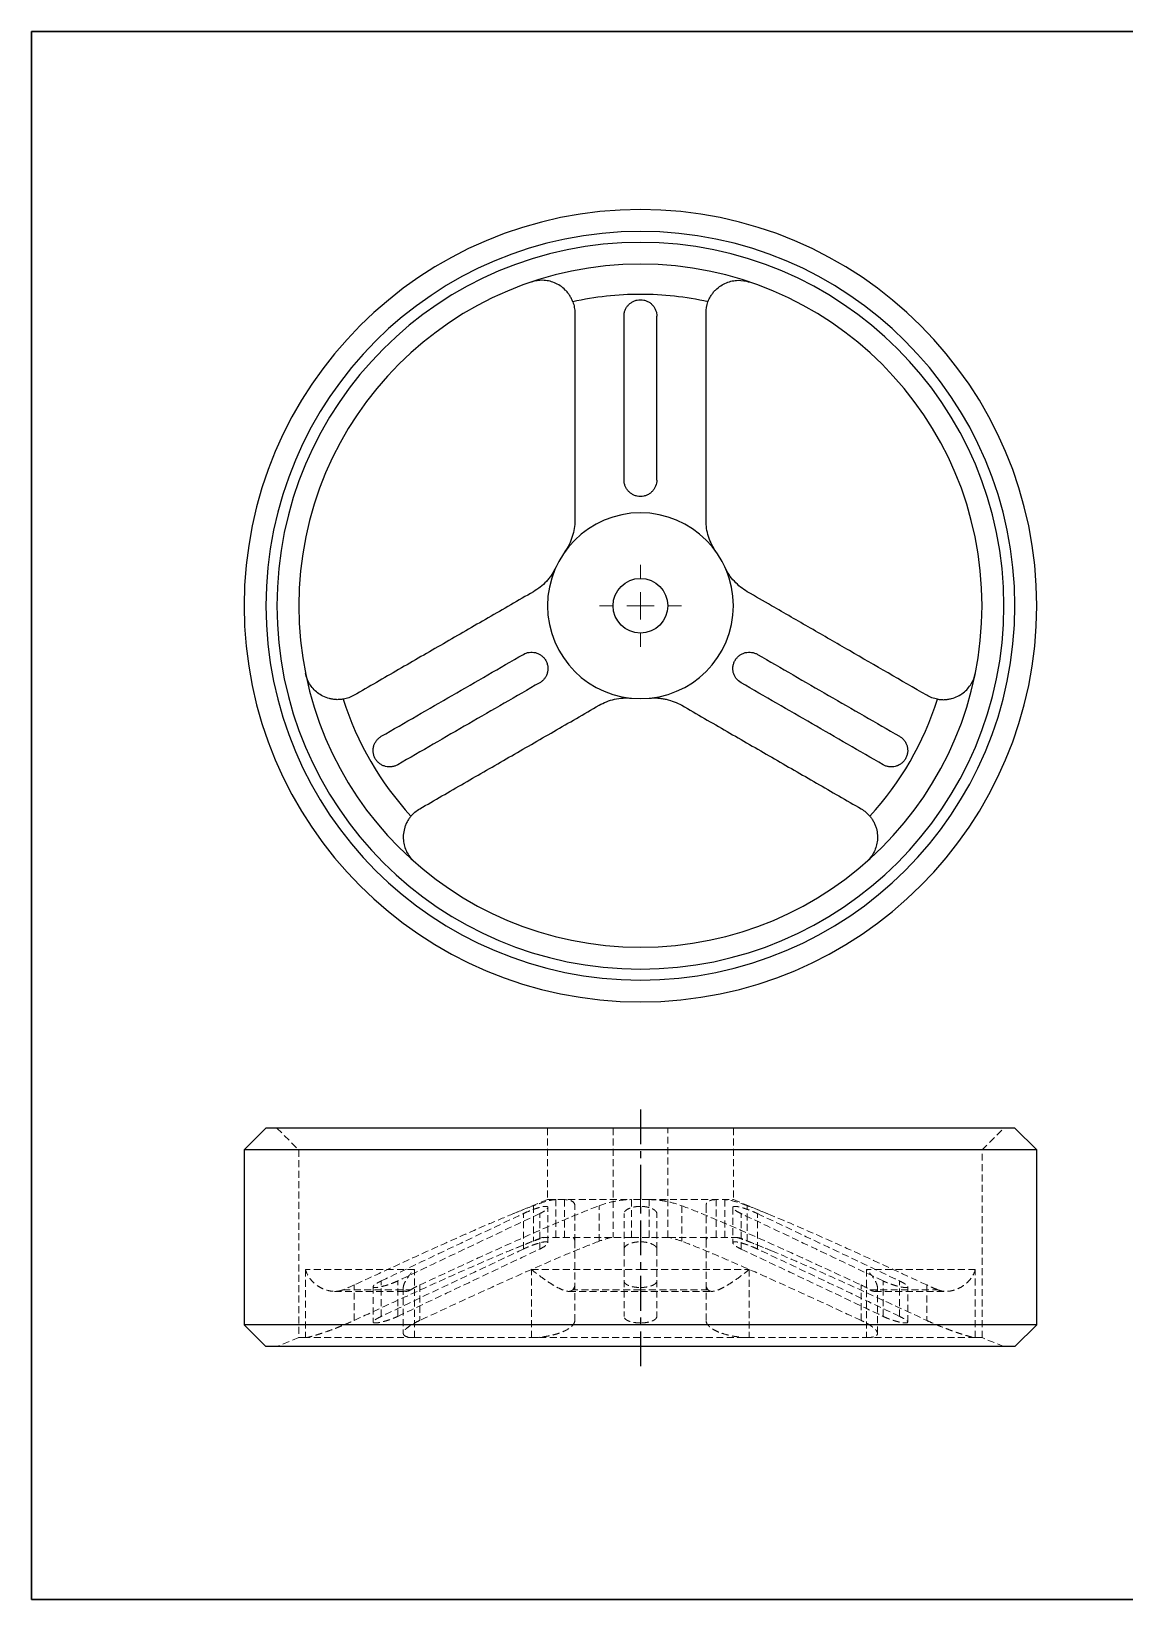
# Model space of a CAD drawing. Header units: millimetres. Extents: x 15 to 415, y 5 to 292.
# Drawn here: x 15 to 215, y 5 to 292 of the extents above; entities that cross this region are included whole.
import ezdxf

# ---------------------------------------------------------------- set-up
doc = ezdxf.new("R2010")
doc.units = ezdxf.units.MM
doc.linetypes.add('CENTER', pattern=[10.16, 6.35, -1.27, 1.27, -1.27])
doc.linetypes.add('HIDDEN', pattern=[1.905, 1.27, -0.635])

# ---------------------------------------------------------------- blocks, each defined once
blk = doc.blocks.new('SW_CENTERMARKSYMBOL_0')
at = {"color": 0, "linetype": 'Continuous', "lineweight": 0}
for p, q in [((0, 5), (0, 7.5)), ((-5, 0), (-7.5, 0)), ((0, 0), (-2.5, 0)), ((0, 0), (0, 2.5)), ((0, 0), (0, -2.5)), ((0, 0), (2.5, 0)), ((5, 0), (7.5, 0)), ((0, -5), (0, -7.5))]:
    blk.add_line(p, q, dxfattribs=at)

msp = doc.modelspace()

# ---------------------------------------------------------------- linework, layer by layer
at = {"color": 7, "linetype": 'Continuous', "lineweight": 30}
for p, q in [((15, 5), (15, 292)), ((15, 292), (415, 292)), ((415, 5), (15, 5))]:
    msp.add_line(p, q, dxfattribs=at)
at = {"linetype": 'CENTER'}
msp.add_line((126.42, 94.71), (126.42, 47.55), dxfattribs=at)
at = {"color": 7, "linetype": 'Continuous', "lineweight": 25}
for p, q in [((57.92, 91.3), (53.92, 87.3)), ((194.92, 91.3), (57.92, 91.3)), ((194.92, 91.3), (198.92, 87.3)), ((53.92, 87.3), (53.92, 55.3)), ((198.92, 87.3), (53.92, 87.3)), ((198.92, 55.3), (198.92, 87.3)), ((53.92, 55.3), (57.92, 51.3)), ((198.92, 55.3), (53.92, 55.3)), ((198.92, 55.3), (194.92, 51.3)), ((194.92, 51.3), (57.92, 51.3))]:
    msp.add_line(p, q, dxfattribs=at)
at = {"color": 7, "linetype": 'HIDDEN', "lineweight": 18}
for p, q in [((59.92, 91.3), (63.92, 87.3)), ((109.42, 91.3), (109.42, 78.2)), ((121.42, 91.3), (121.42, 71.3)), ((131.42, 71.3), (131.42, 91.3)), ((143.42, 91.3), (143.42, 78.2)), ((188.92, 87.3), (192.92, 91.3)), ((63.92, 87.3), (63.92, 52.95)), ((188.92, 52.95), (188.92, 87.3)), ((109.42, 78.2), (102.42, 75.32)), ((109.42, 78.2), (124.81, 78.2)), ((110.96, 71.3), (110.96, 78.2)), ((112.56, 78.2), (112.56, 71.3)), ((124.81, 78.2), (124.81, 71.3)), ((126.42, 78.2), (124.81, 78.2)), ((128.03, 78.2), (126.42, 78.2)), ((126.42, 78.2), (126.42, 76.97)), ((128.03, 78.2), (143.42, 78.2)), ((128.03, 71.3), (128.03, 78.2)), ((140.27, 71.3), (140.27, 78.2)), ((141.88, 78.2), (141.88, 71.3)), ((143.42, 78.2), (150.42, 75.32)), ((105, 69.16), (105, 75.65)), ((106.86, 77.08), (106.86, 70.59)), ((108, 69.16), (108, 75.65)), ((109.5, 70.28), (109.5, 76.77)), ((114.42, 70.59), (114.42, 77.08)), ((118.86, 70.59), (118.86, 77.08)), ((123.42, 69.16), (123.42, 75.65)), ((129.42, 69.16), (129.42, 75.65)), ((133.97, 77.08), (133.97, 70.59)), ((138.42, 77.08), (138.42, 70.59)), ((143.33, 76.77), (143.33, 70.28)), ((144.83, 69.16), (144.83, 75.65)), ((145.97, 70.59), (145.97, 77.08)), ((147.83, 69.16), (147.83, 75.65)), ((108.42, 71.3), (102.41, 68.83)), ((108.42, 71.3), (121.22, 71.3)), ((124.81, 71.3), (121.22, 71.3)), ((128.03, 71.3), (124.81, 71.3)), ((131.61, 71.3), (128.03, 71.3)), ((131.61, 71.3), (144.42, 71.3)), ((150.42, 68.83), (144.42, 71.3)), ((65.15, 65.42), (65.15, 52.95)), ((85.07, 65.42), (65.15, 65.42)), ((79.02, 56.83), (79.02, 63.32)), ((82.02, 56.83), (82.02, 63.32)), ((85.07, 52.95), (85.07, 65.42)), ((106.5, 65.42), (126.42, 65.42)), ((106.5, 52.95), (106.5, 65.42)), ((126.42, 65.42), (146.33, 65.42)), ((146.33, 65.42), (146.33, 52.95)), ((167.77, 65.42), (167.77, 52.95)), ((187.68, 65.42), (167.77, 65.42)), ((170.82, 56.83), (170.82, 63.32)), ((173.82, 56.83), (173.82, 63.32)), ((187.68, 52.95), (187.68, 65.42)), ((70.48, 61.42), (83.59, 61.42)), ((72.07, 61.72), (84.43, 61.72)), ((74.04, 56.09), (74.04, 62.58)), ((77.52, 62.28), (77.52, 55.79)), ((83.04, 62.05), (83.04, 53.72)), ((86.04, 62.58), (86.04, 56.09)), ((113.32, 61.42), (126.42, 61.42)), ((126.42, 61.72), (114.05, 61.72)), ((138.78, 61.72), (126.42, 61.72)), ((126.42, 61.42), (139.52, 61.42)), ((166.8, 56.09), (166.8, 62.58)), ((168.4, 61.72), (180.76, 61.72)), ((169.24, 61.42), (182.34, 61.42)), ((169.8, 53.72), (169.8, 62.05)), ((175.32, 55.79), (175.32, 62.28)), ((178.8, 62.58), (178.8, 56.09)), ((63.92, 52.95), (59.92, 51.3)), ((63.92, 52.95), (65.15, 52.95)), ((85.07, 52.95), (65.15, 52.95)), ((85.07, 52.95), (167.77, 52.95)), ((187.68, 52.95), (167.77, 52.95)), ((187.68, 52.95), (188.92, 52.95)), ((192.92, 51.3), (188.92, 52.95))]:
    msp.add_line(p, q, dxfattribs=at)
at = {"color": 7, "linetype": 'Continuous', "lineweight": 25}
msp.add_circle((126.42, 186.89), 5, dxfattribs=at)
for radius, start, end in [(72.5, 90, 0), (72.5, 0, 90), (68.5, 90, 0), (66.5, 90, 0), (68.5, 0, 90), (66.5, 0, 90), (62.5, 90, 0), (62.5, 0, 90), (56.98, 90, 102.5345), (56.98, 77.4655, 90), (17, 90, 0), (17, 0, 90), (56.98, 197.4655, 222.5345), (56.98, 317.4655, 342.5345)]:
    msp.add_arc((126.42, 186.89), radius, start, end, dxfattribs=at)
for points, knots in [([(114.05, 242.51), (113.98, 242.7), (113.9, 242.89), (113.71, 243.27), (113.61, 243.46), (113.38, 243.83), (113.25, 244.01), (112.98, 244.35), (112.83, 244.51), (112.38, 244.97), (112.06, 245.23), (111.38, 245.68), (111.03, 245.86), (110.33, 246.14), (109.97, 246.25), (109.25, 246.4), (108.9, 246.44), (107.85, 246.46), (107.15, 246.35), (106.5, 246.13)], [0, 0, 0, 0, 0.0625, 0.0625, 0.125, 0.125, 0.1875, 0.1875, 0.25, 0.25, 0.375, 0.375, 0.5, 0.5, 0.625, 0.625, 0.75, 0.75, 1, 1, 1, 1]), ([(138.78, 242.51), (138.85, 242.7), (138.93, 242.89), (139.12, 243.27), (139.22, 243.46), (139.46, 243.83), (139.58, 244.01), (139.85, 244.35), (140, 244.51), (140.45, 244.97), (140.77, 245.23), (141.45, 245.68), (141.8, 245.86), (142.5, 246.14), (142.87, 246.25), (143.58, 246.4), (143.93, 246.44), (144.98, 246.46), (145.68, 246.35), (146.33, 246.13)], [0, 0, 0, 0, 0.0625, 0.0625, 0.125, 0.125, 0.1875, 0.1875, 0.25, 0.25, 0.375, 0.375, 0.5, 0.5, 0.625, 0.625, 0.75, 0.75, 1, 1, 1, 1]), ([(114.05, 242.51), (114.17, 242.18), (114.26, 241.84), (114.39, 241.15), (114.42, 240.8), (114.42, 240.44)], [0, 0, 0, 0, 0.5, 0.5, 1, 1, 1, 1]), ([(123.42, 239.89), (123.42, 240.08), (123.43, 240.27), (123.5, 240.64), (123.56, 240.82), (123.7, 241.18), (123.79, 241.35), (124, 241.67), (124.12, 241.83), (124.39, 242.11), (124.54, 242.24), (124.87, 242.46), (125.04, 242.56), (125.41, 242.72), (125.61, 242.78), (126.01, 242.87), (126.21, 242.89), (126.42, 242.89)], [0, 0, 0, 0, 0.125, 0.125, 0.25, 0.25, 0.375, 0.375, 0.5, 0.5, 0.625, 0.625, 0.75, 0.75, 0.875, 0.875, 1, 1, 1, 1]), ([(126.42, 242.89), (126.62, 242.89), (126.82, 242.87), (127.22, 242.79), (127.42, 242.72), (127.79, 242.56), (127.96, 242.47), (128.29, 242.24), (128.44, 242.11), (128.71, 241.83), (128.83, 241.67), (129.04, 241.35), (129.13, 241.18), (129.27, 240.82), (129.33, 240.64), (129.4, 240.27), (129.42, 240.08), (129.42, 239.89)], [0, 0, 0, 0, 0.125, 0.125, 0.25, 0.25, 0.375, 0.375, 0.5, 0.5, 0.625, 0.625, 0.75, 0.75, 0.875, 0.875, 1, 1, 1, 1]), ([(114.42, 240.44), (114.42, 237.31), (114.42, 234.17), (114.42, 227.88), (114.42, 224.74), (114.42, 218.44), (114.42, 215.28), (114.42, 210.52), (114.42, 208.93), (114.42, 205.75), (114.42, 204.15), (114.42, 202.54)], [0, 0, 0, 0, 0.25, 0.25, 0.5, 0.5, 0.75, 0.75, 0.875, 0.875, 1, 1, 1, 1]), ([(123.42, 209.89), (123.42, 214.89), (123.42, 219.89), (123.42, 229.89), (123.42, 234.89), (123.42, 239.89)], [0, 0, 0, 0, 0.5, 0.5, 1, 1, 1, 1]), ([(129.42, 209.89), (129.42, 214.89), (129.42, 219.89), (129.42, 229.89), (129.42, 234.89), (129.42, 239.89)], [0, 0, 0, 0, 0.5, 0.5, 1, 1, 1, 1]), ([(138.42, 202.54), (138.42, 204.15), (138.42, 205.75), (138.42, 208.93), (138.42, 210.52), (138.42, 215.27), (138.42, 218.43), (138.42, 224.73), (138.42, 227.88), (138.42, 234.16), (138.42, 237.31), (138.42, 240.44)], [0, 0, 0, 0, 0.125, 0.125, 0.25, 0.25, 0.5, 0.5, 0.75, 0.75, 1, 1, 1, 1]), ([(126.42, 206.89), (126.21, 206.89), (126.01, 206.91), (125.6, 206.99), (125.41, 207.05), (125.04, 207.21), (124.86, 207.31), (124.54, 207.54), (124.39, 207.67), (124.12, 207.95), (124, 208.1), (123.79, 208.43), (123.7, 208.6), (123.56, 208.95), (123.51, 209.13), (123.43, 209.51), (123.42, 209.7), (123.42, 209.89)], [0, 0, 0, 0, 0.125, 0.125, 0.25, 0.25, 0.375, 0.375, 0.5, 0.5, 0.625, 0.625, 0.75, 0.75, 0.875, 0.875, 1, 1, 1, 1]), ([(129.42, 209.89), (129.42, 209.5), (129.34, 209.13), (129.13, 208.6), (129.04, 208.43), (128.84, 208.11), (128.72, 207.95), (128.44, 207.67), (128.3, 207.54), (127.97, 207.32), (127.79, 207.22), (127.42, 207.06), (127.23, 206.99), (126.83, 206.91), (126.62, 206.89), (126.42, 206.89)], [0, 0, 0, 0, 0.25, 0.25, 0.375, 0.375, 0.5, 0.5, 0.625, 0.625, 0.75, 0.75, 0.875, 0.875, 1, 1, 1, 1]), ([(114.42, 202.54), (114.42, 201.53), (114.27, 200.53), (113.64, 198.54), (113.18, 197.61), (112.56, 196.74)], [0, 0, 0, 0, 0.5, 0.5, 1, 1, 1, 1]), ([(140.27, 196.74), (139.96, 197.18), (139.69, 197.63), (139.34, 198.33), (139.24, 198.56), (139.04, 199.05), (138.95, 199.29), (138.56, 200.53), (138.42, 201.53), (138.42, 202.54)], [0, 0, 0, 0, 0.25, 0.25, 0.375, 0.375, 0.5, 0.5, 1, 1, 1, 1]), ([(110.96, 193.96), (110.73, 193.47), (110.48, 193.02), (110.05, 192.36), (109.89, 192.15), (109.57, 191.74), (109.4, 191.54), (108.52, 190.59), (107.73, 189.96), (106.86, 189.45)], [0, 0, 0, 0, 0.25, 0.25, 0.375, 0.375, 0.5, 0.5, 1, 1, 1, 1]), ([(145.97, 189.45), (145.1, 189.96), (144.31, 190.59), (142.9, 192.12), (142.32, 192.99), (141.88, 193.96)], [0, 0, 0, 0, 0.5, 0.5, 1, 1, 1, 1]), ([(106.86, 189.45), (105.47, 188.65), (104.08, 187.85), (101.32, 186.26), (99.95, 185.46), (95.83, 183.09), (93.1, 181.51), (87.64, 178.36), (84.91, 176.78), (79.47, 173.64), (76.75, 172.07), (74.04, 170.5)], [0, 0, 0, 0, 0.125, 0.125, 0.25, 0.25, 0.5, 0.5, 0.75, 0.75, 1, 1, 1, 1]), ([(178.8, 170.5), (174.09, 173.22), (169.38, 175.94), (162.29, 180.03), (159.93, 181.4), (155.18, 184.14), (152.81, 185.51), (150.42, 186.89)], [0, 0, 0, 0, 0.5, 0.5, 0.75, 0.75, 1, 1, 1, 1]), ([(79.02, 162.99), (83.35, 165.49), (87.67, 167.99), (96.33, 172.98), (100.66, 175.48), (105, 177.99)], [0, 0, 0, 0, 0.5, 0.5, 1, 1, 1, 1]), ([(105, 177.99), (105.33, 178.18), (105.69, 178.3), (106.26, 178.38), (106.45, 178.39), (106.83, 178.38), (107.02, 178.35), (107.4, 178.26), (107.59, 178.19), (107.95, 178.02), (108.12, 177.92), (108.44, 177.68), (108.59, 177.54), (108.87, 177.24), (108.99, 177.07), (109.19, 176.72), (109.28, 176.53), (109.41, 176.14), (109.45, 175.94), (109.5, 175.54), (109.5, 175.34), (109.47, 174.94), (109.43, 174.75), (109.33, 174.37), (109.25, 174.19), (109.08, 173.85), (108.97, 173.68), (108.74, 173.38), (108.61, 173.25), (108.32, 173), (108.16, 172.89), (108, 172.79)], [0, 0, 0, 0, 0.125, 0.125, 0.1875, 0.1875, 0.25, 0.25, 0.3125, 0.3125, 0.375, 0.375, 0.4375, 0.4375, 0.5, 0.5, 0.5625, 0.5625, 0.625, 0.625, 0.6875, 0.6875, 0.75, 0.75, 0.8125, 0.8125, 0.875, 0.875, 0.9375, 0.9375, 1, 1, 1, 1]), ([(144.83, 172.79), (144.5, 172.98), (144.22, 173.23), (143.86, 173.68), (143.76, 173.84), (143.58, 174.18), (143.51, 174.36), (143.4, 174.74), (143.36, 174.93), (143.33, 175.32), (143.33, 175.53), (143.38, 175.93), (143.42, 176.13), (143.55, 176.51), (143.63, 176.7), (143.84, 177.06), (143.96, 177.23), (144.23, 177.53), (144.38, 177.67), (144.7, 177.91), (144.88, 178.02), (145.24, 178.19), (145.42, 178.25), (145.8, 178.35), (146, 178.38), (146.38, 178.39), (146.57, 178.38), (146.95, 178.33), (147.13, 178.29), (147.49, 178.16), (147.67, 178.08), (147.83, 177.99)], [0, 0, 0, 0, 0.125, 0.125, 0.1875, 0.1875, 0.25, 0.25, 0.3125, 0.3125, 0.375, 0.375, 0.4375, 0.4375, 0.5, 0.5, 0.5625, 0.5625, 0.625, 0.625, 0.6875, 0.6875, 0.75, 0.75, 0.8125, 0.8125, 0.875, 0.875, 0.9375, 0.9375, 1, 1, 1, 1]), ([(147.83, 177.99), (152.17, 175.48), (156.5, 172.98), (165.16, 167.99), (169.49, 165.49), (173.82, 162.99)], [0, 0, 0, 0, 0.5, 0.5, 1, 1, 1, 1]), ([(72.07, 169.79), (71.87, 169.75), (71.66, 169.73), (71.24, 169.7), (71.02, 169.69), (70.58, 169.71), (70.37, 169.73), (69.94, 169.8), (69.72, 169.84), (69.1, 170), (68.71, 170.15), (67.99, 170.52), (67.66, 170.73), (67.05, 171.19), (66.78, 171.45), (66.3, 172), (66.09, 172.28), (65.54, 173.18), (65.29, 173.84), (65.15, 174.51)], [0, 0, 0, 0, 0.0625, 0.0625, 0.125, 0.125, 0.1875, 0.1875, 0.25, 0.25, 0.375, 0.375, 0.5, 0.5, 0.625, 0.625, 0.75, 0.75, 1, 1, 1, 1]), ([(108, 172.79), (103.66, 170.29), (99.33, 167.79), (90.67, 162.79), (86.35, 160.29), (82.02, 157.79)], [0, 0, 0, 0, 0.5, 0.5, 1, 1, 1, 1]), ([(170.82, 157.79), (166.49, 160.29), (162.16, 162.79), (153.5, 167.79), (149.17, 170.29), (144.83, 172.79)], [0, 0, 0, 0, 0.5, 0.5, 1, 1, 1, 1]), ([(180.76, 169.79), (180.97, 169.75), (181.17, 169.73), (181.59, 169.7), (181.81, 169.69), (182.25, 169.71), (182.46, 169.73), (182.89, 169.8), (183.11, 169.84), (183.73, 170), (184.12, 170.15), (184.85, 170.52), (185.18, 170.73), (185.78, 171.19), (186.05, 171.45), (186.53, 172), (186.74, 172.28), (187.29, 173.18), (187.54, 173.84), (187.68, 174.51)], [0, 0, 0, 0, 0.0625, 0.0625, 0.125, 0.125, 0.1875, 0.1875, 0.25, 0.25, 0.375, 0.375, 0.5, 0.5, 0.625, 0.625, 0.75, 0.75, 1, 1, 1, 1]), ([(118.86, 168.67), (119.73, 169.17), (120.67, 169.55), (122.71, 170), (123.75, 170.07), (124.81, 169.96)], [0, 0, 0, 0, 0.5, 0.5, 1, 1, 1, 1]), ([(128.03, 169.96), (128.55, 170.01), (129.08, 170.02), (129.86, 169.97), (130.12, 169.95), (130.63, 169.87), (130.89, 169.83), (132.16, 169.54), (133.1, 169.17), (133.97, 168.67)], [0, 0, 0, 0, 0.25, 0.25, 0.375, 0.375, 0.5, 0.5, 1, 1, 1, 1]), ([(180.76, 169.79), (180.42, 169.85), (180.08, 169.94), (179.42, 170.18), (179.1, 170.33), (178.8, 170.5)], [0, 0, 0, 0, 0.5, 0.5, 1, 1, 1, 1]), ([(86.04, 149.72), (88.75, 151.29), (91.47, 152.86), (96.91, 156), (99.64, 157.57), (105.1, 160.72), (107.83, 162.3), (111.95, 164.68), (113.32, 165.47), (116.09, 167.07), (117.47, 167.87), (118.86, 168.67)], [0, 0, 0, 0, 0.25, 0.25, 0.5, 0.5, 0.75, 0.75, 0.875, 0.875, 1, 1, 1, 1]), ([(133.97, 168.67), (135.37, 167.87), (136.75, 167.07), (139.51, 165.47), (140.89, 164.68), (145, 162.3), (147.74, 160.72), (153.19, 157.57), (155.92, 156), (161.36, 152.86), (164.08, 151.29), (166.8, 149.72)], [0, 0, 0, 0, 0.125, 0.125, 0.25, 0.25, 0.5, 0.5, 0.75, 0.75, 1, 1, 1, 1]), ([(82.02, 157.79), (81.85, 157.7), (81.68, 157.62), (81.32, 157.49), (81.14, 157.45), (80.76, 157.39), (80.57, 157.38), (80.18, 157.4), (79.99, 157.43), (79.61, 157.52), (79.42, 157.59), (79.06, 157.76), (78.89, 157.86), (78.57, 158.1), (78.42, 158.24), (78.15, 158.54), (78.02, 158.71), (77.82, 159.06), (77.74, 159.25), (77.61, 159.63), (77.56, 159.83), (77.51, 160.23), (77.51, 160.44), (77.54, 160.83), (77.58, 161.03), (77.69, 161.41), (77.76, 161.59), (77.94, 161.93), (78.04, 162.09), (78.28, 162.4), (78.41, 162.53), (78.7, 162.78), (78.85, 162.89), (79.02, 162.99)], [0, 0, 0, 0, 0.0625, 0.0625, 0.125, 0.125, 0.1875, 0.1875, 0.25, 0.25, 0.3125, 0.3125, 0.375, 0.375, 0.4375, 0.4375, 0.5, 0.5, 0.5625, 0.5625, 0.625, 0.625, 0.6875, 0.6875, 0.75, 0.75, 0.8125, 0.8125, 0.875, 0.875, 0.9375, 0.9375, 1, 1, 1, 1]), ([(173.82, 162.99), (173.98, 162.89), (174.13, 162.78), (174.42, 162.54), (174.55, 162.4), (174.79, 162.1), (174.89, 161.94), (175.07, 161.59), (175.14, 161.41), (175.25, 161.03), (175.29, 160.84), (175.32, 160.45), (175.32, 160.24), (175.27, 159.84), (175.23, 159.65), (175.1, 159.26), (175.02, 159.07), (174.82, 158.72), (174.7, 158.55), (174.42, 158.24), (174.27, 158.11), (173.95, 157.87), (173.78, 157.76), (173.42, 157.59), (173.23, 157.52), (172.85, 157.43), (172.66, 157.4), (172.27, 157.38), (172.07, 157.39), (171.7, 157.45), (171.51, 157.49), (171.15, 157.62), (170.98, 157.7), (170.82, 157.79)], [0, 0, 0, 0, 0.0625, 0.0625, 0.125, 0.125, 0.1875, 0.1875, 0.25, 0.25, 0.3125, 0.3125, 0.375, 0.375, 0.4375, 0.4375, 0.5, 0.5, 0.5625, 0.5625, 0.625, 0.625, 0.6875, 0.6875, 0.75, 0.75, 0.8125, 0.8125, 0.875, 0.875, 0.9375, 0.9375, 1, 1, 1, 1]), ([(84.43, 148.37), (84.66, 148.64), (84.91, 148.89), (85.44, 149.34), (85.73, 149.54), (86.04, 149.72)], [0, 0, 0, 0, 0.5, 0.5, 1, 1, 1, 1]), ([(84.43, 148.37), (84.3, 148.21), (84.18, 148.05), (83.94, 147.7), (83.83, 147.51), (83.62, 147.12), (83.53, 146.93), (83.37, 146.52), (83.31, 146.32), (83.14, 145.7), (83.07, 145.29), (83.02, 144.47), (83.04, 144.08), (83.14, 143.33), (83.23, 142.96), (83.46, 142.27), (83.61, 141.95), (84.11, 141.02), (84.55, 140.48), (85.07, 140.02)], [0, 0, 0, 0, 0.0625, 0.0625, 0.125, 0.125, 0.1875, 0.1875, 0.25, 0.25, 0.375, 0.375, 0.5, 0.5, 0.625, 0.625, 0.75, 0.75, 1, 1, 1, 1]), ([(168.4, 148.37), (168.53, 148.21), (168.66, 148.05), (168.89, 147.7), (169, 147.51), (169.21, 147.12), (169.3, 146.93), (169.46, 146.52), (169.53, 146.32), (169.7, 145.7), (169.76, 145.29), (169.81, 144.47), (169.79, 144.08), (169.69, 143.33), (169.6, 142.96), (169.37, 142.27), (169.23, 141.95), (168.72, 141.02), (168.28, 140.48), (167.77, 140.02)], [0, 0, 0, 0, 0.0625, 0.0625, 0.125, 0.125, 0.1875, 0.1875, 0.25, 0.25, 0.375, 0.375, 0.5, 0.5, 0.625, 0.625, 0.75, 0.75, 1, 1, 1, 1])]:
    msp.add_open_spline(points, degree=3, knots=knots, dxfattribs=at)
for points in [[(138.42, 240.44), (138.42, 241.15), (138.54, 241.84), (138.78, 242.51)], [(150.42, 186.89), (148.94, 187.74), (147.46, 188.59), (145.97, 189.45)], [(74.04, 170.5), (73.42, 170.15), (72.76, 169.91), (72.07, 169.79)], [(166.8, 149.72), (167.41, 149.36), (167.95, 148.91), (168.4, 148.37)]]:
    msp.add_open_spline(points, degree=3, dxfattribs=at)
at = {"color": 7, "linetype": 'HIDDEN', "lineweight": 18}
for points, knots in [([(110.96, 78.2), (110.73, 78.2), (110.48, 78.18), (110.05, 78.1), (109.89, 78.06), (109.57, 77.99), (109.4, 77.94), (108.52, 77.69), (107.73, 77.41), (106.86, 77.08)], [0, 0, 0, 0, 0.25, 0.25, 0.375, 0.375, 0.5, 0.5, 1, 1, 1, 1]), ([(114.42, 77.08), (114.42, 77.41), (114.27, 77.69), (113.64, 78.09), (113.18, 78.2), (112.56, 78.2)], [0, 0, 0, 0, 0.5, 0.5, 1, 1, 1, 1]), ([(118.86, 77.08), (119.73, 77.41), (120.67, 77.69), (122.71, 78.09), (123.75, 78.2), (124.81, 78.2)], [0, 0, 0, 0, 0.5, 0.5, 1, 1, 1, 1]), ([(128.03, 78.2), (128.55, 78.2), (129.08, 78.18), (129.86, 78.1), (130.12, 78.06), (130.63, 77.99), (130.89, 77.94), (132.16, 77.69), (133.1, 77.41), (133.97, 77.08)], [0, 0, 0, 0, 0.25, 0.25, 0.375, 0.375, 0.5, 0.5, 1, 1, 1, 1]), ([(140.27, 78.2), (139.96, 78.2), (139.69, 78.18), (139.34, 78.1), (139.24, 78.06), (139.04, 77.99), (138.95, 77.94), (138.56, 77.69), (138.42, 77.41), (138.42, 77.08)], [0, 0, 0, 0, 0.25, 0.25, 0.375, 0.375, 0.5, 0.5, 1, 1, 1, 1]), ([(145.97, 77.08), (145.1, 77.41), (144.31, 77.69), (142.9, 78.09), (142.32, 78.2), (141.88, 78.2)], [0, 0, 0, 0, 0.5, 0.5, 1, 1, 1, 1]), ([(106.86, 77.08), (105.47, 76.55), (104.08, 76), (101.32, 74.87), (99.95, 74.29), (95.83, 72.52), (93.1, 71.3), (87.64, 68.85), (84.91, 67.6), (79.47, 65.1), (76.75, 63.84), (74.04, 62.58)], [0, 0, 0, 0, 0.125, 0.125, 0.25, 0.25, 0.5, 0.5, 0.75, 0.75, 1, 1, 1, 1]), ([(79.02, 63.32), (83.35, 65.38), (87.67, 67.44), (96.33, 71.55), (100.66, 73.6), (105, 75.65)], [0, 0, 0, 0, 0.5, 0.5, 1, 1, 1, 1]), ([(108, 75.65), (103.66, 73.6), (99.33, 71.55), (90.67, 67.44), (86.35, 65.38), (82.02, 63.32)], [0, 0, 0, 0, 0.5, 0.5, 1, 1, 1, 1]), ([(86.04, 62.58), (88.75, 63.84), (91.47, 65.1), (96.91, 67.6), (99.64, 68.85), (105.1, 71.3), (107.83, 72.52), (111.95, 74.29), (113.32, 74.87), (116.09, 76), (117.47, 76.56), (118.86, 77.08)], [0, 0, 0, 0, 0.25, 0.25, 0.5, 0.5, 0.75, 0.75, 0.875, 0.875, 1, 1, 1, 1]), ([(105, 75.65), (105.33, 75.81), (105.69, 75.96), (106.26, 76.19), (106.45, 76.27), (106.83, 76.41), (107.02, 76.48), (107.4, 76.6), (107.59, 76.66), (107.95, 76.77), (108.12, 76.81), (108.44, 76.89), (108.59, 76.92), (108.87, 76.96), (108.99, 76.97), (109.19, 76.97), (109.28, 76.96), (109.41, 76.92), (109.45, 76.89), (109.5, 76.81), (109.5, 76.77), (109.47, 76.66), (109.43, 76.61), (109.33, 76.48), (109.25, 76.41), (109.08, 76.27), (108.97, 76.19), (108.74, 76.04), (108.61, 75.96), (108.32, 75.81), (108.16, 75.73), (108, 75.65)], [0, 0, 0, 0, 0.125, 0.125, 0.1875, 0.1875, 0.25, 0.25, 0.3125, 0.3125, 0.375, 0.375, 0.4375, 0.4375, 0.5, 0.5, 0.5625, 0.5625, 0.625, 0.625, 0.6875, 0.6875, 0.75, 0.75, 0.8125, 0.8125, 0.875, 0.875, 0.9375, 0.9375, 1, 1, 1, 1]), ([(126.42, 76.97), (126.21, 76.97), (126.01, 76.96), (125.6, 76.92), (125.41, 76.89), (125.04, 76.81), (124.86, 76.77), (124.54, 76.66), (124.39, 76.6), (124.12, 76.48), (124, 76.41), (123.79, 76.27), (123.7, 76.19), (123.56, 76.04), (123.51, 75.96), (123.43, 75.81), (123.42, 75.73), (123.42, 75.65)], [0, 0, 0, 0, 0.125, 0.125, 0.25, 0.25, 0.375, 0.375, 0.5, 0.5, 0.625, 0.625, 0.75, 0.75, 0.875, 0.875, 1, 1, 1, 1]), ([(129.42, 75.65), (129.42, 75.81), (129.34, 75.96), (129.13, 76.19), (129.04, 76.27), (128.84, 76.41), (128.72, 76.48), (128.44, 76.6), (128.3, 76.66), (127.97, 76.77), (127.79, 76.81), (127.42, 76.89), (127.23, 76.92), (126.83, 76.96), (126.62, 76.97), (126.42, 76.97)], [0, 0, 0, 0, 0.25, 0.25, 0.375, 0.375, 0.5, 0.5, 0.625, 0.625, 0.75, 0.75, 0.875, 0.875, 1, 1, 1, 1]), ([(133.97, 77.08), (135.37, 76.55), (136.75, 76), (139.51, 74.87), (140.89, 74.29), (145, 72.52), (147.74, 71.3), (153.19, 68.85), (155.92, 67.6), (161.36, 65.1), (164.08, 63.84), (166.8, 62.58)], [0, 0, 0, 0, 0.125, 0.125, 0.25, 0.25, 0.5, 0.5, 0.75, 0.75, 1, 1, 1, 1]), ([(144.83, 75.65), (144.5, 75.81), (144.22, 75.96), (143.86, 76.19), (143.76, 76.27), (143.58, 76.41), (143.51, 76.48), (143.4, 76.6), (143.36, 76.66), (143.33, 76.77), (143.33, 76.81), (143.38, 76.89), (143.42, 76.92), (143.55, 76.96), (143.63, 76.97), (143.84, 76.97), (143.96, 76.96), (144.23, 76.92), (144.38, 76.89), (144.7, 76.81), (144.88, 76.77), (145.24, 76.66), (145.42, 76.61), (145.8, 76.48), (146, 76.41), (146.38, 76.27), (146.57, 76.19), (146.95, 76.04), (147.13, 75.96), (147.49, 75.81), (147.67, 75.73), (147.83, 75.65)], [0, 0, 0, 0, 0.125, 0.125, 0.1875, 0.1875, 0.25, 0.25, 0.3125, 0.3125, 0.375, 0.375, 0.4375, 0.4375, 0.5, 0.5, 0.5625, 0.5625, 0.625, 0.625, 0.6875, 0.6875, 0.75, 0.75, 0.8125, 0.8125, 0.875, 0.875, 0.9375, 0.9375, 1, 1, 1, 1]), ([(170.82, 63.32), (166.49, 65.38), (162.16, 67.44), (153.5, 71.55), (149.17, 73.6), (144.83, 75.65)], [0, 0, 0, 0, 0.5, 0.5, 1, 1, 1, 1]), ([(147.83, 75.65), (152.17, 73.6), (156.5, 71.55), (165.16, 67.44), (169.49, 65.38), (173.82, 63.32)], [0, 0, 0, 0, 0.5, 0.5, 1, 1, 1, 1]), ([(178.8, 62.58), (174.09, 64.77), (169.38, 66.94), (162.29, 70.16), (159.93, 71.22), (155.18, 73.3), (152.81, 74.33), (150.42, 75.32)], [0, 0, 0, 0, 0.5, 0.5, 0.75, 0.75, 1, 1, 1, 1]), ([(74.04, 56.09), (76.75, 57.35), (79.47, 58.61), (84.91, 61.11), (87.64, 62.36), (93.1, 64.81), (95.83, 66.03), (99.95, 67.8), (101.32, 68.38), (104.09, 69.51), (105.47, 70.07), (106.86, 70.59)], [0, 0, 0, 0, 0.25, 0.25, 0.5, 0.5, 0.75, 0.75, 0.875, 0.875, 1, 1, 1, 1]), ([(105, 69.16), (100.66, 67.11), (96.33, 65.06), (87.67, 60.95), (83.35, 58.89), (79.02, 56.83)], [0, 0, 0, 0, 0.5, 0.5, 1, 1, 1, 1]), ([(82.02, 56.83), (86.35, 58.89), (90.67, 60.95), (99.33, 65.06), (103.66, 67.11), (108, 69.16)], [0, 0, 0, 0, 0.5, 0.5, 1, 1, 1, 1]), ([(118.86, 70.59), (117.47, 70.06), (116.08, 69.51), (113.32, 68.38), (111.95, 67.8), (107.83, 66.03), (105.1, 64.81), (99.64, 62.36), (96.91, 61.11), (91.47, 58.61), (88.75, 57.35), (86.04, 56.09)], [0, 0, 0, 0, 0.125, 0.125, 0.25, 0.25, 0.5, 0.5, 0.75, 0.75, 1, 1, 1, 1]), ([(108, 69.16), (108.33, 69.32), (108.62, 69.47), (108.97, 69.7), (109.08, 69.78), (109.25, 69.92), (109.32, 69.99), (109.43, 70.11), (109.47, 70.17), (109.5, 70.28), (109.5, 70.32), (109.46, 70.4), (109.41, 70.43), (109.29, 70.47), (109.2, 70.48), (109, 70.48), (108.88, 70.47), (108.6, 70.43), (108.45, 70.4), (108.13, 70.32), (107.96, 70.28), (107.6, 70.17), (107.41, 70.12), (107.03, 69.99), (106.84, 69.92), (106.45, 69.78), (106.26, 69.7), (105.88, 69.55), (105.7, 69.47), (105.34, 69.32), (105.16, 69.24), (105, 69.16)], [0, 0, 0, 0, 0.125, 0.125, 0.1875, 0.1875, 0.25, 0.25, 0.3125, 0.3125, 0.375, 0.375, 0.4375, 0.4375, 0.5, 0.5, 0.5625, 0.5625, 0.625, 0.625, 0.6875, 0.6875, 0.75, 0.75, 0.8125, 0.8125, 0.875, 0.875, 0.9375, 0.9375, 1, 1, 1, 1]), ([(114.42, 70.59), (114.42, 70.06), (114.42, 69.51), (114.42, 68.38), (114.42, 67.8), (114.42, 66.03), (114.42, 64.81), (114.42, 62.36), (114.42, 61.11), (114.42, 58.61), (114.42, 57.35), (114.42, 56.09)], [0, 0, 0, 0, 0.125, 0.125, 0.25, 0.25, 0.5, 0.5, 0.75, 0.75, 1, 1, 1, 1]), ([(123.42, 69.16), (123.42, 69.32), (123.49, 69.47), (123.7, 69.7), (123.79, 69.78), (124, 69.92), (124.12, 69.99), (124.39, 70.11), (124.54, 70.17), (124.86, 70.28), (125.04, 70.32), (125.41, 70.4), (125.6, 70.43), (126, 70.47), (126.21, 70.48), (126.42, 70.48)], [0, 0, 0, 0, 0.25, 0.25, 0.375, 0.375, 0.5, 0.5, 0.625, 0.625, 0.75, 0.75, 0.875, 0.875, 1, 1, 1, 1]), ([(123.42, 69.16), (123.42, 67.11), (123.42, 65.06), (123.42, 60.95), (123.42, 58.89), (123.42, 56.83)], [0, 0, 0, 0, 0.5, 0.5, 1, 1, 1, 1]), ([(126.42, 70.48), (126.62, 70.48), (126.83, 70.47), (127.23, 70.43), (127.42, 70.4), (127.98, 70.29), (128.31, 70.18), (128.71, 69.99), (128.84, 69.92), (129.04, 69.78), (129.13, 69.7), (129.27, 69.55), (129.33, 69.47), (129.4, 69.32), (129.42, 69.24), (129.42, 69.16)], [0, 0, 0, 0, 0.125, 0.125, 0.25, 0.25, 0.5, 0.5, 0.625, 0.625, 0.75, 0.75, 0.875, 0.875, 1, 1, 1, 1]), ([(129.42, 69.16), (129.42, 67.11), (129.42, 65.06), (129.42, 60.95), (129.42, 58.89), (129.42, 56.83)], [0, 0, 0, 0, 0.5, 0.5, 1, 1, 1, 1]), ([(166.8, 56.09), (164.08, 57.35), (161.36, 58.61), (155.92, 61.11), (153.19, 62.36), (147.74, 64.81), (145, 66.03), (140.88, 67.8), (139.51, 68.38), (136.75, 69.51), (135.36, 70.07), (133.97, 70.59)], [0, 0, 0, 0, 0.25, 0.25, 0.5, 0.5, 0.75, 0.75, 0.875, 0.875, 1, 1, 1, 1]), ([(138.42, 56.09), (138.42, 57.35), (138.42, 58.61), (138.42, 61.11), (138.42, 62.36), (138.42, 64.81), (138.42, 66.03), (138.42, 67.8), (138.42, 68.38), (138.42, 69.51), (138.42, 70.06), (138.42, 70.59)], [0, 0, 0, 0, 0.25, 0.25, 0.5, 0.5, 0.75, 0.75, 0.875, 0.875, 1, 1, 1, 1]), ([(147.83, 69.16), (147.5, 69.32), (147.14, 69.47), (146.58, 69.7), (146.38, 69.78), (146, 69.92), (145.81, 69.99), (145.43, 70.11), (145.24, 70.17), (144.89, 70.28), (144.71, 70.32), (144.39, 70.4), (144.24, 70.43), (143.97, 70.47), (143.84, 70.48), (143.64, 70.48), (143.55, 70.47), (143.42, 70.43), (143.38, 70.4), (143.33, 70.32), (143.33, 70.28), (143.36, 70.17), (143.4, 70.12), (143.51, 69.99), (143.58, 69.92), (143.75, 69.78), (143.86, 69.7), (144.09, 69.55), (144.23, 69.47), (144.51, 69.32), (144.67, 69.24), (144.83, 69.16)], [0, 0, 0, 0, 0.125, 0.125, 0.1875, 0.1875, 0.25, 0.25, 0.3125, 0.3125, 0.375, 0.375, 0.4375, 0.4375, 0.5, 0.5, 0.5625, 0.5625, 0.625, 0.625, 0.6875, 0.6875, 0.75, 0.75, 0.8125, 0.8125, 0.875, 0.875, 0.9375, 0.9375, 1, 1, 1, 1]), ([(144.83, 69.16), (149.17, 67.11), (153.5, 65.06), (162.16, 60.95), (166.49, 58.89), (170.82, 56.83)], [0, 0, 0, 0, 0.5, 0.5, 1, 1, 1, 1]), ([(173.82, 56.83), (169.49, 58.89), (165.16, 60.95), (156.5, 65.06), (152.17, 67.11), (147.83, 69.16)], [0, 0, 0, 0, 0.5, 0.5, 1, 1, 1, 1]), ([(150.42, 68.83), (152.81, 67.84), (155.18, 66.81), (159.93, 64.73), (162.29, 63.67), (169.38, 60.45), (174.09, 58.28), (178.8, 56.09)], [0, 0, 0, 0, 0.25, 0.25, 0.5, 0.5, 1, 1, 1, 1]), ([(72.07, 61.72), (71.87, 61.64), (71.66, 61.57), (71.24, 61.47), (71.02, 61.44), (70.58, 61.41), (70.37, 61.41), (69.94, 61.44), (69.72, 61.47), (69.1, 61.6), (68.71, 61.73), (67.99, 62.05), (67.66, 62.23), (67.05, 62.65), (66.78, 62.87), (66.3, 63.34), (66.09, 63.59), (65.54, 64.35), (65.29, 64.88), (65.15, 65.42)], [0, 0, 0, 0, 0.0625, 0.0625, 0.125, 0.125, 0.1875, 0.1875, 0.25, 0.25, 0.375, 0.375, 0.5, 0.5, 0.625, 0.625, 0.75, 0.75, 1, 1, 1, 1]), ([(82.02, 63.32), (81.85, 63.24), (81.68, 63.17), (81.32, 63.02), (81.14, 62.94), (80.76, 62.8), (80.57, 62.73), (80.18, 62.6), (79.99, 62.54), (79.61, 62.43), (79.42, 62.38), (79.06, 62.29), (78.89, 62.25), (78.57, 62.19), (78.42, 62.16), (78.15, 62.13), (78.02, 62.12), (77.82, 62.12), (77.74, 62.13), (77.61, 62.16), (77.56, 62.18), (77.51, 62.25), (77.51, 62.29), (77.54, 62.37), (77.58, 62.43), (77.69, 62.54), (77.76, 62.6), (77.94, 62.73), (78.04, 62.8), (78.28, 62.94), (78.41, 63.02), (78.7, 63.17), (78.85, 63.24), (79.02, 63.32)], [0, 0, 0, 0, 0.0625, 0.0625, 0.125, 0.125, 0.1875, 0.1875, 0.25, 0.25, 0.3125, 0.3125, 0.375, 0.375, 0.4375, 0.4375, 0.5, 0.5, 0.5625, 0.5625, 0.625, 0.625, 0.6875, 0.6875, 0.75, 0.75, 0.8125, 0.8125, 0.875, 0.875, 0.9375, 0.9375, 1, 1, 1, 1]), ([(84.43, 61.72), (84.3, 61.64), (84.18, 61.57), (83.94, 61.47), (83.83, 61.44), (83.62, 61.41), (83.53, 61.41), (83.37, 61.44), (83.31, 61.47), (83.14, 61.6), (83.07, 61.73), (83.02, 62.05), (83.04, 62.23), (83.14, 62.65), (83.23, 62.87), (83.46, 63.34), (83.61, 63.59), (84.11, 64.35), (84.55, 64.88), (85.07, 65.42)], [0, 0, 0, 0, 0.0625, 0.0625, 0.125, 0.125, 0.1875, 0.1875, 0.25, 0.25, 0.375, 0.375, 0.5, 0.5, 0.625, 0.625, 0.75, 0.75, 1, 1, 1, 1]), ([(114.05, 61.72), (113.98, 61.64), (113.9, 61.57), (113.71, 61.47), (113.61, 61.44), (113.38, 61.41), (113.25, 61.41), (112.98, 61.44), (112.83, 61.47), (112.38, 61.6), (112.06, 61.73), (111.38, 62.05), (111.03, 62.23), (110.33, 62.65), (109.97, 62.87), (109.25, 63.34), (108.9, 63.59), (107.85, 64.35), (107.15, 64.88), (106.5, 65.42)], [0, 0, 0, 0, 0.0625, 0.0625, 0.125, 0.125, 0.1875, 0.1875, 0.25, 0.25, 0.375, 0.375, 0.5, 0.5, 0.625, 0.625, 0.75, 0.75, 1, 1, 1, 1]), ([(123.42, 63.32), (123.42, 63.24), (123.43, 63.17), (123.5, 63.02), (123.56, 62.94), (123.7, 62.8), (123.79, 62.73), (124, 62.6), (124.12, 62.54), (124.39, 62.43), (124.54, 62.38), (124.87, 62.29), (125.04, 62.25), (125.41, 62.19), (125.61, 62.16), (126.01, 62.13), (126.21, 62.12), (126.42, 62.12)], [0, 0, 0, 0, 0.125, 0.125, 0.25, 0.25, 0.375, 0.375, 0.5, 0.5, 0.625, 0.625, 0.75, 0.75, 0.875, 0.875, 1, 1, 1, 1]), ([(126.42, 62.12), (126.62, 62.12), (126.82, 62.13), (127.22, 62.16), (127.42, 62.19), (127.79, 62.25), (127.96, 62.29), (128.29, 62.38), (128.44, 62.43), (128.71, 62.54), (128.83, 62.6), (129.04, 62.73), (129.13, 62.8), (129.27, 62.94), (129.33, 63.02), (129.4, 63.17), (129.42, 63.24), (129.42, 63.32)], [0, 0, 0, 0, 0.125, 0.125, 0.25, 0.25, 0.375, 0.375, 0.5, 0.5, 0.625, 0.625, 0.75, 0.75, 0.875, 0.875, 1, 1, 1, 1]), ([(138.78, 61.72), (138.85, 61.64), (138.93, 61.57), (139.12, 61.47), (139.22, 61.44), (139.46, 61.41), (139.58, 61.41), (139.85, 61.44), (140, 61.47), (140.45, 61.6), (140.77, 61.73), (141.45, 62.05), (141.8, 62.23), (142.5, 62.65), (142.87, 62.87), (143.58, 63.34), (143.93, 63.59), (144.98, 64.35), (145.68, 64.88), (146.33, 65.42)], [0, 0, 0, 0, 0.0625, 0.0625, 0.125, 0.125, 0.1875, 0.1875, 0.25, 0.25, 0.375, 0.375, 0.5, 0.5, 0.625, 0.625, 0.75, 0.75, 1, 1, 1, 1]), ([(168.4, 61.72), (168.53, 61.64), (168.66, 61.57), (168.89, 61.47), (169, 61.44), (169.21, 61.41), (169.3, 61.41), (169.46, 61.44), (169.53, 61.47), (169.7, 61.6), (169.76, 61.73), (169.81, 62.05), (169.79, 62.23), (169.69, 62.65), (169.6, 62.87), (169.37, 63.34), (169.23, 63.59), (168.72, 64.35), (168.28, 64.88), (167.77, 65.42)], [0, 0, 0, 0, 0.0625, 0.0625, 0.125, 0.125, 0.1875, 0.1875, 0.25, 0.25, 0.375, 0.375, 0.5, 0.5, 0.625, 0.625, 0.75, 0.75, 1, 1, 1, 1]), ([(173.82, 63.32), (173.98, 63.24), (174.13, 63.17), (174.42, 63.02), (174.55, 62.94), (174.79, 62.8), (174.89, 62.73), (175.07, 62.6), (175.14, 62.54), (175.25, 62.43), (175.29, 62.38), (175.32, 62.29), (175.32, 62.25), (175.27, 62.19), (175.23, 62.16), (175.1, 62.13), (175.02, 62.12), (174.82, 62.12), (174.7, 62.13), (174.42, 62.16), (174.27, 62.18), (173.95, 62.25), (173.78, 62.29), (173.42, 62.37), (173.23, 62.43), (172.85, 62.54), (172.66, 62.6), (172.27, 62.73), (172.07, 62.8), (171.7, 62.94), (171.51, 63.02), (171.15, 63.17), (170.98, 63.24), (170.82, 63.32)], [0, 0, 0, 0, 0.0625, 0.0625, 0.125, 0.125, 0.1875, 0.1875, 0.25, 0.25, 0.3125, 0.3125, 0.375, 0.375, 0.4375, 0.4375, 0.5, 0.5, 0.5625, 0.5625, 0.625, 0.625, 0.6875, 0.6875, 0.75, 0.75, 0.8125, 0.8125, 0.875, 0.875, 0.9375, 0.9375, 1, 1, 1, 1]), ([(180.76, 61.72), (180.97, 61.64), (181.17, 61.57), (181.59, 61.47), (181.81, 61.44), (182.25, 61.41), (182.46, 61.41), (182.89, 61.44), (183.11, 61.47), (183.73, 61.6), (184.12, 61.73), (184.85, 62.05), (185.18, 62.23), (185.78, 62.65), (186.05, 62.87), (186.53, 63.34), (186.74, 63.59), (187.29, 64.35), (187.54, 64.88), (187.68, 65.42)], [0, 0, 0, 0, 0.0625, 0.0625, 0.125, 0.125, 0.1875, 0.1875, 0.25, 0.25, 0.375, 0.375, 0.5, 0.5, 0.625, 0.625, 0.75, 0.75, 1, 1, 1, 1]), ([(84.43, 61.72), (84.66, 61.86), (84.91, 62.01), (85.44, 62.3), (85.73, 62.44), (86.04, 62.58)], [0, 0, 0, 0, 0.5, 0.5, 1, 1, 1, 1]), ([(114.05, 61.72), (114.17, 61.86), (114.26, 62.01), (114.39, 62.3), (114.42, 62.44), (114.42, 62.58)], [0, 0, 0, 0, 0.5, 0.5, 1, 1, 1, 1]), ([(180.76, 61.72), (180.42, 61.86), (180.08, 62.01), (179.42, 62.3), (179.1, 62.44), (178.8, 62.58)], [0, 0, 0, 0, 0.5, 0.5, 1, 1, 1, 1]), ([(65.15, 52.95), (65.25, 52.95), (65.41, 52.97), (65.73, 53.04), (65.85, 53.07), (66.12, 53.14), (66.26, 53.17), (66.57, 53.26), (66.73, 53.31), (67.09, 53.41), (67.27, 53.47), (67.85, 53.66), (68.27, 53.79), (69.14, 54.1), (69.59, 54.26), (70.27, 54.52), (70.51, 54.6), (70.97, 54.78), (71.2, 54.87), (71.65, 55.06), (71.88, 55.15), (72.33, 55.34), (72.55, 55.43), (73.21, 55.72), (73.63, 55.9), (74.04, 56.09)], [0, 0, 0, 0, 0.125, 0.125, 0.1875, 0.1875, 0.25, 0.25, 0.3125, 0.3125, 0.375, 0.375, 0.5, 0.5, 0.625, 0.625, 0.6875, 0.6875, 0.75, 0.75, 0.8125, 0.8125, 0.875, 0.875, 1, 1, 1, 1]), ([(79.02, 56.83), (78.85, 56.75), (78.7, 56.68), (78.41, 56.53), (78.28, 56.45), (78.04, 56.31), (77.94, 56.24), (77.76, 56.11), (77.69, 56.05), (77.58, 55.94), (77.54, 55.89), (77.51, 55.8), (77.51, 55.76), (77.56, 55.7), (77.6, 55.67), (77.73, 55.64), (77.81, 55.63), (78.02, 55.63), (78.14, 55.64), (78.41, 55.67), (78.56, 55.69), (78.88, 55.76), (79.06, 55.8), (79.41, 55.88), (79.6, 55.94), (79.98, 56.05), (80.18, 56.11), (80.56, 56.24), (80.76, 56.31), (81.14, 56.45), (81.32, 56.53), (81.68, 56.68), (81.85, 56.75), (82.02, 56.83)], [0, 0, 0, 0, 0.0625, 0.0625, 0.125, 0.125, 0.1875, 0.1875, 0.25, 0.25, 0.3125, 0.3125, 0.375, 0.375, 0.4375, 0.4375, 0.5, 0.5, 0.5625, 0.5625, 0.625, 0.625, 0.6875, 0.6875, 0.75, 0.75, 0.8125, 0.8125, 0.875, 0.875, 0.9375, 0.9375, 1, 1, 1, 1]), ([(86.04, 56.09), (85.63, 55.9), (85.27, 55.72), (84.77, 55.44), (84.61, 55.34), (84.31, 55.15), (84.17, 55.06), (83.79, 54.78), (83.58, 54.61), (83.34, 54.35), (83.27, 54.26), (83.15, 54.1), (83.11, 54.02), (83.05, 53.87), (83.04, 53.8), (83.03, 53.66), (83.05, 53.6), (83.13, 53.41), (83.24, 53.31), (83.49, 53.18), (83.59, 53.14), (83.82, 53.07), (83.94, 53.04), (84.36, 52.97), (84.69, 52.95), (85.07, 52.95)], [0, 0, 0, 0, 0.125, 0.125, 0.1875, 0.1875, 0.25, 0.25, 0.375, 0.375, 0.4375, 0.4375, 0.5, 0.5, 0.5625, 0.5625, 0.625, 0.625, 0.75, 0.75, 0.8125, 0.8125, 0.875, 0.875, 1, 1, 1, 1]), ([(114.42, 56.09), (114.42, 55.9), (114.36, 55.72), (114.21, 55.44), (114.14, 55.34), (113.99, 55.15), (113.9, 55.06), (113.59, 54.78), (113.35, 54.61), (112.9, 54.35), (112.74, 54.26), (112.4, 54.1), (112.23, 54.02), (111.85, 53.87), (111.66, 53.8), (111.25, 53.66), (111.03, 53.6), (110.37, 53.41), (109.91, 53.31), (109.19, 53.18), (108.94, 53.14), (108.45, 53.07), (108.21, 53.04), (107.47, 52.97), (106.98, 52.95), (106.5, 52.95)], [0, 0, 0, 0, 0.125, 0.125, 0.1875, 0.1875, 0.25, 0.25, 0.375, 0.375, 0.4375, 0.4375, 0.5, 0.5, 0.5625, 0.5625, 0.625, 0.625, 0.75, 0.75, 0.8125, 0.8125, 0.875, 0.875, 1, 1, 1, 1]), ([(126.42, 55.63), (126.21, 55.63), (126.01, 55.64), (125.61, 55.67), (125.42, 55.7), (125.05, 55.76), (124.87, 55.8), (124.54, 55.89), (124.39, 55.94), (124.12, 56.05), (124, 56.11), (123.79, 56.24), (123.7, 56.31), (123.56, 56.45), (123.51, 56.53), (123.43, 56.68), (123.42, 56.75), (123.42, 56.83)], [0, 0, 0, 0, 0.125, 0.125, 0.25, 0.25, 0.375, 0.375, 0.5, 0.5, 0.625, 0.625, 0.75, 0.75, 0.875, 0.875, 1, 1, 1, 1]), ([(129.42, 56.83), (129.42, 56.75), (129.4, 56.68), (129.33, 56.53), (129.27, 56.45), (129.13, 56.31), (129.04, 56.24), (128.84, 56.11), (128.72, 56.05), (128.44, 55.94), (128.29, 55.89), (127.97, 55.8), (127.79, 55.76), (127.42, 55.7), (127.23, 55.67), (126.83, 55.64), (126.62, 55.63), (126.42, 55.63)], [0, 0, 0, 0, 0.125, 0.125, 0.25, 0.25, 0.375, 0.375, 0.5, 0.5, 0.625, 0.625, 0.75, 0.75, 0.875, 0.875, 1, 1, 1, 1]), ([(146.33, 52.95), (145.85, 52.95), (145.37, 52.97), (144.63, 53.04), (144.39, 53.07), (143.89, 53.14), (143.65, 53.17), (143.17, 53.26), (142.94, 53.31), (142.47, 53.41), (142.24, 53.47), (141.59, 53.66), (141.17, 53.79), (140.42, 54.1), (140.08, 54.26), (139.64, 54.52), (139.5, 54.6), (139.25, 54.78), (139.14, 54.87), (138.93, 55.06), (138.85, 55.15), (138.69, 55.34), (138.63, 55.43), (138.47, 55.72), (138.42, 55.9), (138.42, 56.09)], [0, 0, 0, 0, 0.125, 0.125, 0.1875, 0.1875, 0.25, 0.25, 0.3125, 0.3125, 0.375, 0.375, 0.5, 0.5, 0.625, 0.625, 0.6875, 0.6875, 0.75, 0.75, 0.8125, 0.8125, 0.875, 0.875, 1, 1, 1, 1]), ([(167.77, 52.95), (168.14, 52.95), (168.47, 52.97), (168.88, 53.04), (169.01, 53.07), (169.24, 53.14), (169.34, 53.17), (169.51, 53.26), (169.58, 53.31), (169.69, 53.41), (169.73, 53.47), (169.81, 53.66), (169.81, 53.79), (169.69, 54.1), (169.58, 54.26), (169.34, 54.52), (169.24, 54.6), (169.03, 54.78), (168.91, 54.87), (168.66, 55.06), (168.52, 55.15), (168.23, 55.34), (168.07, 55.43), (167.57, 55.72), (167.2, 55.9), (166.8, 56.09)], [0, 0, 0, 0, 0.125, 0.125, 0.1875, 0.1875, 0.25, 0.25, 0.3125, 0.3125, 0.375, 0.375, 0.5, 0.5, 0.625, 0.625, 0.6875, 0.6875, 0.75, 0.75, 0.8125, 0.8125, 0.875, 0.875, 1, 1, 1, 1]), ([(170.82, 56.83), (170.98, 56.75), (171.15, 56.68), (171.51, 56.53), (171.69, 56.45), (172.07, 56.31), (172.26, 56.24), (172.65, 56.11), (172.84, 56.05), (173.22, 55.94), (173.41, 55.89), (173.77, 55.8), (173.94, 55.76), (174.27, 55.7), (174.42, 55.67), (174.69, 55.64), (174.81, 55.63), (175.01, 55.63), (175.1, 55.64), (175.23, 55.67), (175.27, 55.69), (175.32, 55.76), (175.32, 55.8), (175.29, 55.88), (175.25, 55.94), (175.14, 56.05), (175.07, 56.11), (174.9, 56.24), (174.79, 56.31), (174.55, 56.45), (174.42, 56.53), (174.14, 56.68), (173.98, 56.75), (173.82, 56.83)], [0, 0, 0, 0, 0.0625, 0.0625, 0.125, 0.125, 0.1875, 0.1875, 0.25, 0.25, 0.3125, 0.3125, 0.375, 0.375, 0.4375, 0.4375, 0.5, 0.5, 0.5625, 0.5625, 0.625, 0.625, 0.6875, 0.6875, 0.75, 0.75, 0.8125, 0.8125, 0.875, 0.875, 0.9375, 0.9375, 1, 1, 1, 1]), ([(178.8, 56.09), (179.2, 55.9), (179.62, 55.72), (180.27, 55.44), (180.49, 55.34), (180.95, 55.15), (181.18, 55.06), (181.86, 54.78), (182.32, 54.61), (183.01, 54.35), (183.24, 54.26), (183.69, 54.1), (183.91, 54.02), (184.34, 53.87), (184.55, 53.8), (184.97, 53.66), (185.17, 53.6), (185.75, 53.41), (186.1, 53.31), (186.57, 53.18), (186.71, 53.14), (186.98, 53.07), (187.1, 53.04), (187.42, 52.97), (187.58, 52.95), (187.68, 52.95)], [0, 0, 0, 0, 0.125, 0.125, 0.1875, 0.1875, 0.25, 0.25, 0.375, 0.375, 0.4375, 0.4375, 0.5, 0.5, 0.5625, 0.5625, 0.625, 0.625, 0.75, 0.75, 0.8125, 0.8125, 0.875, 0.875, 1, 1, 1, 1])]:
    msp.add_open_spline(points, degree=3, knots=knots, dxfattribs=at)
for points in [[(150.42, 75.32), (148.94, 75.93), (147.46, 76.52), (145.97, 77.08)], [(106.86, 70.59), (107.6, 70.87), (108.27, 71.11), (108.89, 71.3)], [(114.09, 71.3), (114.31, 71.11), (114.42, 70.87), (114.42, 70.59)], [(121.22, 71.3), (120.38, 71.11), (119.6, 70.87), (118.86, 70.59)], [(133.97, 70.59), (133.24, 70.87), (132.45, 71.11), (131.61, 71.3)], [(138.42, 70.59), (138.42, 70.87), (138.52, 71.11), (138.74, 71.3)], [(143.94, 71.3), (144.56, 71.11), (145.24, 70.87), (145.97, 70.59)], [(145.97, 70.59), (147.46, 70.03), (148.94, 69.44), (150.42, 68.83)], [(74.04, 62.58), (73.42, 62.3), (72.76, 62.01), (72.07, 61.72)], [(138.42, 62.58), (138.42, 62.3), (138.54, 62.01), (138.78, 61.72)], [(166.8, 62.58), (167.41, 62.3), (167.95, 62.01), (168.4, 61.72)]]:
    msp.add_open_spline(points, degree=3, dxfattribs=at)

# ---------------------------------------------------------------- block references
at = {"color": 7, "linetype": 'Continuous', "lineweight": 0}
msp.add_blockref('SW_CENTERMARKSYMBOL_0', (126.42, 186.89), dxfattribs=at)

doc.saveas('drawing.dxf')
